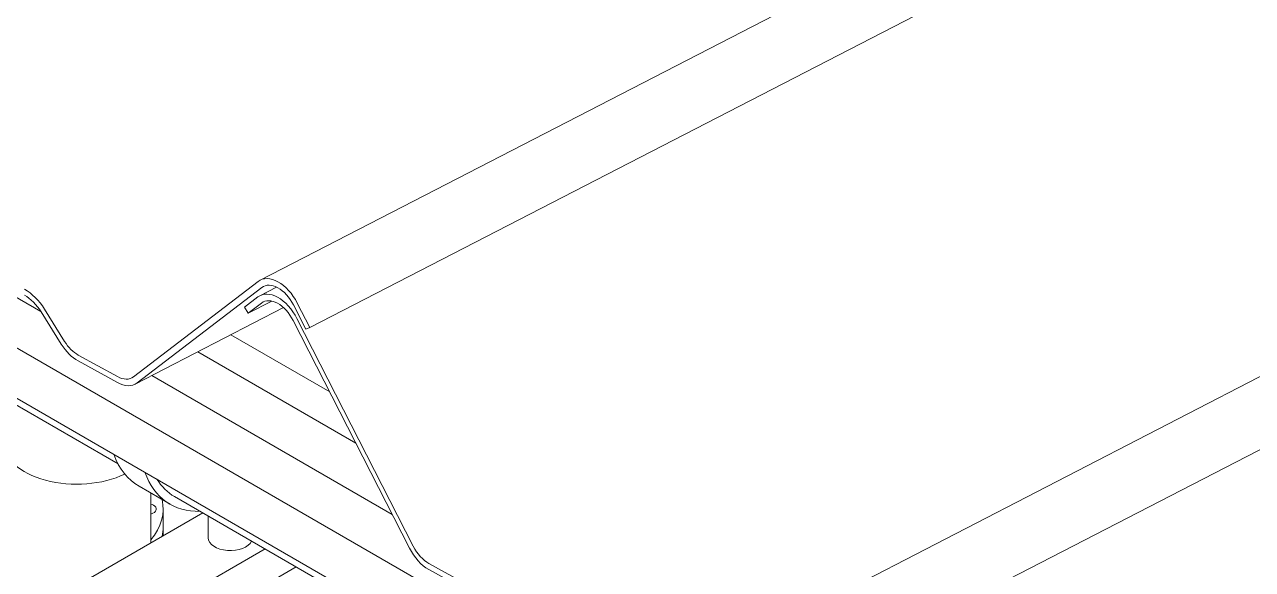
# Model space of a CAD drawing. Header units: millimetres. Extents: x -312439 to 477422, y -331570 to 212570.
# Drawn here: x 400936 to 401790, y 93073 to 93452 of the extents above; entities that cross this region are included whole.
import ezdxf

# ---------------------------------------------------------------- set-up
doc = ezdxf.new("R2010")
doc.units = ezdxf.units.MM

msp = doc.modelspace()

# ---------------------------------------------------------------- linework, layer by layer
at = {"color": 0, "linetype": 'Continuous', "lineweight": 0, "extrusion": (8.40036e-17, 0.816497, 0.57735)}
for p, q in [((397280.542, 95334.72), (402000.038, 92609.917)), ((397280.542, 95299.715), (402000.038, 92574.913)), ((402245.056, 93864.467), (401100.033, 93274.315)), ((401134.497, 93241.528), (402279.52, 93831.681)), ((402634.415, 93639.671), (401489.391, 93049.519)), ((401523.855, 93016.732), (402668.879, 93606.884)), ((401001.183, 93146.608), (400476.323, 93449.636)), ((400884.244, 93289.126), (400947.523, 93252.591)), ((401098.597, 93273.405), (401011.998, 93207.185)), ((401014.516, 93203.002), (401101.115, 93269.223)), ((401111.413, 93269.53), (401099.819, 93263.554)), ((401098.383, 93262.645), (401089.135, 93255.572)), ((401091.652, 93251.39), (401108.068, 93259.851)), ((400947.752, 93252.229), (400961.757, 93229.813)), ((400964.075, 93231.752), (400950.071, 93254.168)), ((401116.272, 93255.279), (401013.08, 93202.093)), ((401089.135, 93255.572), (401091.652, 93251.39)), ((401091.652, 93251.39), (401100.9, 93258.462)), ((401123.202, 93257.088), (401131.839, 93240.189)), ((401134.497, 93241.528), (401125.86, 93258.427)), ((401122.988, 93246.327), (401203.861, 93088.096)), ((401206.519, 93089.435), (401125.646, 93247.666)), ((401079.57, 93236.362), (401148.388, 93196.63)), ((401131.839, 93240.189), (401134.497, 93241.528)), ((400973.413, 93218.181), (401000.723, 93203.176)), ((401000.804, 93207.337), (400973.519, 93222.328)), ((401056.689, 93224.569), (401166.517, 93161.16)), ((401024.656, 93208.059), (401191.898, 93111.502)), ((401015.813, 93131.089), (401037.467, 93118.588)), ((401024.094, 93126.309), (401024.094, 93091.79)), ((401566.298, 92820.339), (401040.529, 93123.892)), ((401032.59, 93096.695), (401032.59, 93115.27)), ((401060.112, 93112.585), (400618.805, 92857.797)), ((401063.969, 93095.249), (401063.969, 93110.359)), ((401103.419, 93087.582), (400662.112, 92832.794)), ((401125.072, 93075.081), (400683.765, 92820.292)), ((401217.281, 93073.319), (401244.591, 93058.314)), ((401244.697, 93062.461), (401217.412, 93077.452))]:
    msp.add_line(p, q, dxfattribs=at)
at = {"color": 0, "linetype": 'Continuous', "lineweight": 0}
for centre, major_axis, ratio, start_param, end_param in [((401111.858, 93251.373), (-11.825, 22.942), 0.6074486, 4.7067872, 6.3913733), ((400935.539, 93242.017), (-14.069, 27.297), 0.6074486, 4.847725, 5.5490802), ((401111.858, 93251.373), (-9.58, 18.587), 0.6074486, 4.7067872, 6.3913733), ((400935.539, 93242.017), (11.825, -22.942), 0.6074486, 1.7061324, 2.4074876), ((401111.643, 93240.612), (-11.825, 22.942), 0.6074486, 4.7067872, 6.3913733), ((401111.643, 93240.612), (-9.58, 18.587), 0.6074486, 4.7067872, 6.3913733), ((400973.97, 93240.026), (11.825, -22.942), 0.6074486, 4.8477244, 5.5490809), ((400973.97, 93240.026), (-9.58, 18.587), 0.6074486, 1.7061324, 2.4074876), ((401001.255, 93225.035), (11.825, -22.942), 0.6074486, 5.550456, 6.3913733), ((401001.255, 93225.035), (9.58, -18.587), 0.6074486, 5.5490802, 6.3913733), ((400972.556, 93162.299), (-51.538, 0), 0.5773503, 0, 2.2734346), ((401068.453, 93222.265), (-52.64, -91.175), 0.5773503, 5.8338726, 6.2831853), ((401090.107, 93209.763), (-52.64, -91.175), 0.5773503, 5.8338726, 6.6259572), ((401090.107, 93209.763), (49.578, 85.871), 0.5773503, 2.8451502, 3.1415927), ((400947.153, 93115.27), (85.437, 0), 0.5773503, 5.8334403, 6.4168453), ((401020.953, 93115.27), (6.798, 0), 0.5773503, 0.7853982, 1.0905839), ((401020.953, 93115.27), (6.798, 0), 0.5773503, 5.1926015, 7.0685835), ((400947.153, 93102.568), (85.437, 0), 0.5773503, 6.1556586, 6.2831853), ((401079.28, 93095.249), (-15.311, 0), 0.5773503, 0, 2.8815874), ((401217.863, 93095.15), (-9.58, 18.587), 0.6074486, 1.5651945, 2.4074876), ((401217.863, 93095.15), (11.825, -22.942), 0.6074486, 4.7067872, 5.5477045)]:
    msp.add_ellipse(centre, major_axis=major_axis, ratio=ratio, start_param=start_param, end_param=end_param, dxfattribs=at)

doc.saveas('drawing.dxf')
